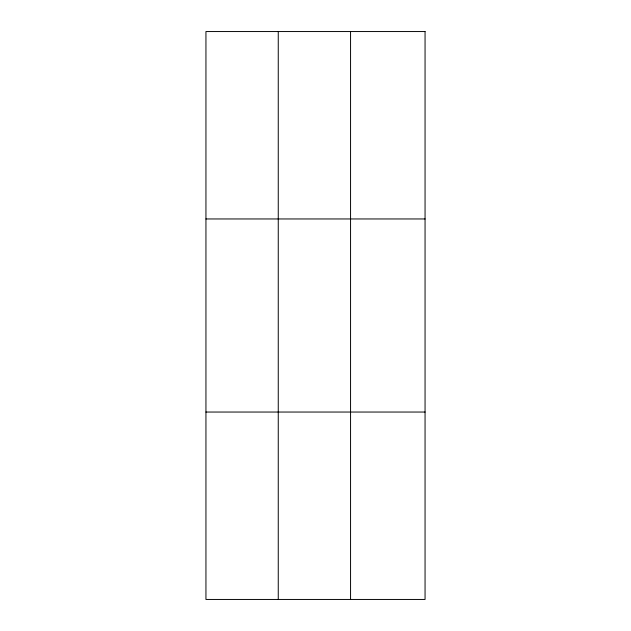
<?xml version="1.0" encoding="UTF-8"?>
<svg xmlns="http://www.w3.org/2000/svg" width="631" height="631" viewBox="0 0 631 631"><rect width="100%" height="100%" fill="white"/><g stroke="black" fill="none" stroke-linecap="round" stroke-linejoin="round"><path stroke-width="0.95" d="M278.255 599.45L278.255 31.55M350.56 599.45L350.56 31.55M205.943 218.957L425.057 218.957M205.943 412.043L425.057 412.043M425.057 31.55L425.057 599.45L205.943 599.45L205.943 31.55L425.057 31.55"/></g></svg>
